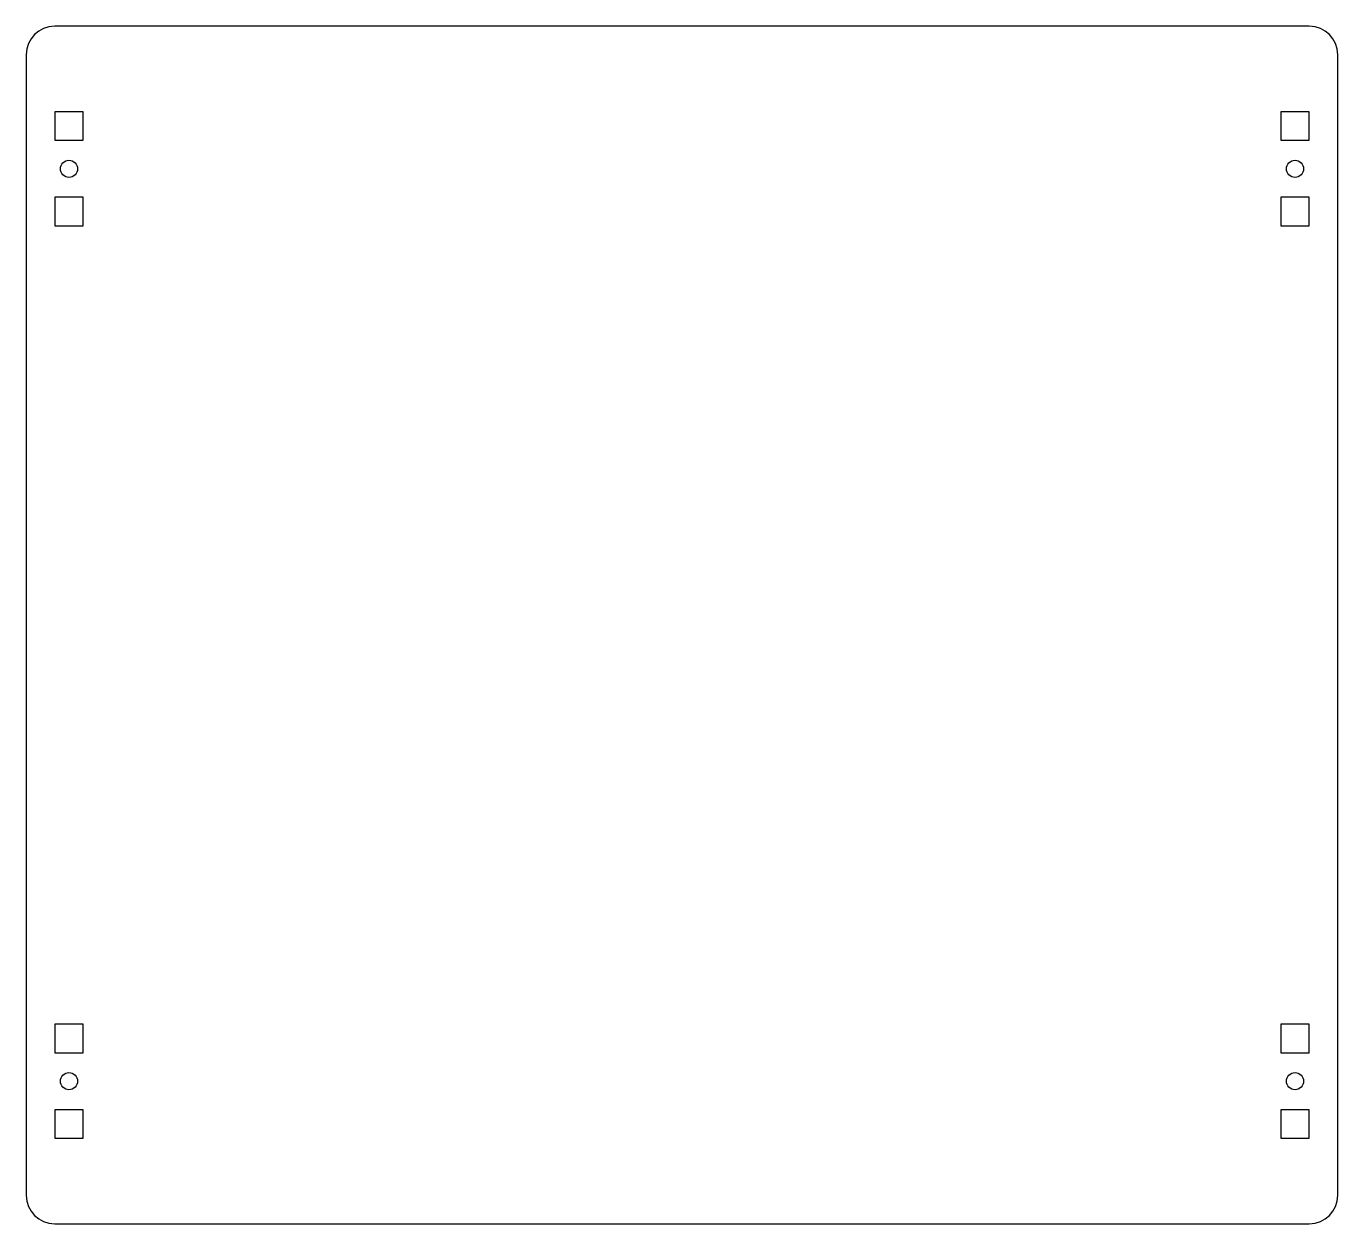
# Model space of a CAD drawing. Header units: millimetres. Extents: x -115 to 115, y -105 to 105.
import ezdxf

# ---------------------------------------------------------------- set-up
doc = ezdxf.new("R2010")
doc.units = ezdxf.units.MM

msp = doc.modelspace()

# ---------------------------------------------------------------- linework, layer by layer
at = {"color": 7, "linetype": 'Continuous', "lineweight": 25}
for p, q in [((110, 105), (-110, 105)), ((-115, 100), (-115, -100)), ((115, -100), (115, 100)), ((-110, 90), (-110, 85)), ((-105, 90), (-110, 90)), ((-105, 85), (-105, 90)), ((105, 90), (105, 85)), ((110, 90), (105, 90)), ((110, 85), (110, 90)), ((-110, 85), (-105, 85)), ((105, 85), (110, 85)), ((-110, 75), (-110, 70)), ((-105, 75), (-110, 75)), ((-105, 70), (-105, 75)), ((105, 75), (105, 70)), ((110, 75), (105, 75)), ((110, 70), (110, 75)), ((-110, 70), (-105, 70)), ((105, 70), (110, 70)), ((-110, -70), (-110, -75)), ((-105, -70), (-110, -70)), ((-105, -75), (-105, -70)), ((105, -70), (105, -75)), ((110, -70), (105, -70)), ((110, -75), (110, -70)), ((-110, -75), (-105, -75)), ((105, -75), (110, -75)), ((-110, -85), (-110, -90)), ((-105, -85), (-110, -85)), ((-105, -90), (-105, -85)), ((105, -85), (105, -90)), ((110, -85), (105, -85)), ((110, -90), (110, -85)), ((-110, -90), (-105, -90)), ((105, -90), (110, -90)), ((-110, -105), (110, -105))]:
    msp.add_line(p, q, dxfattribs=at)
for centre in [(-107.5, 80), (107.5, 80), (-107.5, -80), (107.5, -80)]:
    msp.add_circle(centre, 1.5, dxfattribs=at)
for centre, start, end in [((-110, 100), 90, 180), ((110, 100), 0, 90), ((-110, -100), 180, 270), ((110, -100), 270, 0)]:
    msp.add_arc(centre, 5, start, end, dxfattribs=at)

doc.saveas('drawing.dxf')
